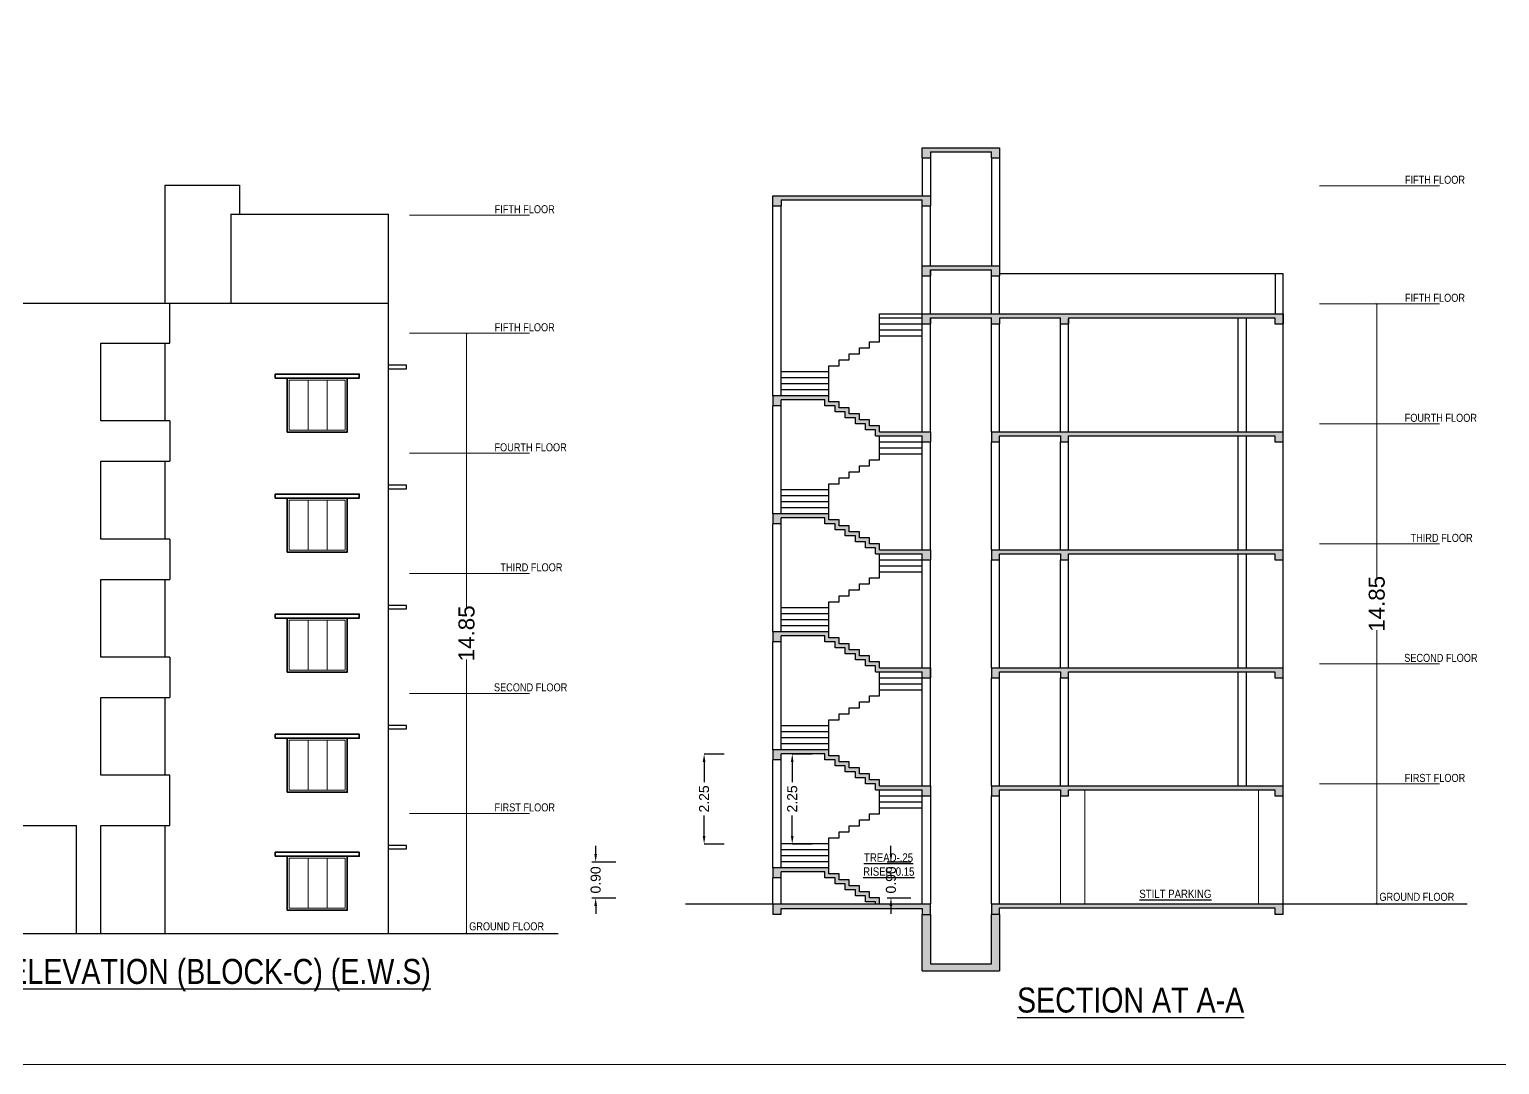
# Model space of a CAD drawing. Header units: metres. Extents: x 0 to 63445, y 32357 to 32804.
# Drawn here: x 63388.28 to 63425.03, y 32713.74 to 32739.61 of the extents above; entities that cross this region are included whole.
import ezdxf

# ---------------------------------------------------------------- set-up
doc = ezdxf.new("R2010")
doc.units = ezdxf.units.M
doc.header["$MEASUREMENT"] = 0
doc.header["$PDMODE"] = 34
doc.header["$PDSIZE"] = -10
doc.linetypes.add('ACAD_ISO03W100', pattern=[30, 12, -18])
doc.layers.get('0').update_dxf_attribs({"lineweight": 25})
doc.layers.add('ar-text', color=33, linetype='Continuous')
for name, color, linetype, lineweight in [('ar-wall', 7, 'Continuous', 35), ('ar-win out', 5, 'Continuous', 9), ('BLK_1_PARAPET_HT', 7, 'Continuous', 0), ('BLK_1_STAIR_HEADROOM', 7, 'Continuous', 0), ('BLK_3_PARAPET_HT', 7, 'Continuous', 0), ('BLK_3_STAIR_HEADROOM', 7, 'Continuous', 0), ('elev', 252, 'Continuous', 20), ('ELEVATION', 142, 'Continuous', 9), ('s-thin', 2, 'Continuous', 13), ('section', 147, 'Continuous', 30), ('wall', 7, 'Continuous', 30)]:
    doc.layers.add(name, color=color, linetype=linetype, lineweight=lineweight)
doc.styles.add('ananya', font='ARIALN.TTF')
doc.styles.add('PreDCRFont', font='arial.ttf', dxfattribs={"height": 0.25})
doc.styles.get("Standard").update_dxf_attribs({"font": 'arial.ttf', "height": 0.4})
doc.styles.add('TNR', font='times.ttf', dxfattribs={"height": 0.5})
doc.dimstyles.new('ARCHANA', dxfattribs={"dimscale": 0, "dimtxt": 0.5, "dimasz": 0.5, "dimexe": 0, "dimexo": 0, "dimgap": 0, "dimtad": 0, "dimzin": 0, "dimdsep": 46, "dimtxsty": 'TNR', "dimblk": 'ARCHTICK', "dimcen": 0.09, "dimclrd": 36, "dimclre": 36, "dimclrt": 7, "dimadec": 0, "dimazin": 0, "dimtfac": 1, "dimtofl": 0, "dimtmove": 0, "dimatfit": 3, "dimldrblk": 'ARCHTICK', "dimfxl": 1, "dimfrac": 2, "dimtolj": 1, "dimtzin": 0, "dimlwd": -1, "dimlwe": -1, "dimarcsym": 0})
doc.dimstyles.new('Copy of Standard2', dxfattribs={"dimtxt": 0.25, "dimasz": 0.2, "dimexe": 0.5, "dimexo": 0.3, "dimgap": 0.09, "dimtad": 0, "dimtoh": 1, "dimzin": 0, "dimdsep": 46, "dimtxsty": 'PreDCRFont', "dimcen": 0.025, "dimdle": 0.1, "dimadec": 0, "dimazin": 0, "dimtfac": 1, "dimtofl": 0, "dimtmove": 2, "dimatfit": 3, "dimfxl": 0.18, "dimtolj": 1, "dimtzin": 0, "dimarcsym": 0})

# ---------------------------------------------------------------- blocks, each defined once
blk = doc.blocks.new('_ArchTick')
at = {"color": 0, "linetype": 'ByBlock', "const_width": 0.15}
blk.add_lwpolyline([(-0.5, -0.5), (0.5, 0.5)], dxfattribs=at)
blk = doc.blocks.new('*D312')
at = {"layer": 'Defpoints', "color": 0, "linetype": 'ACAD_ISO03W100', "ltscale": 0.25, "transparency": 16777216}
for p in [(63299.425, 32606.431), (63298.25, 32591.431), (63298.644, 32591.431)]:
    blk.add_point(p, dxfattribs=at)
at = {"layer": 's-thin', "color": 36, "ltscale": 0.25, "transparency": 16777216}
for p, q in [((63298.644, 32606.431), (63298.644, 32599.589)), ((63298.644, 32591.431), (63298.644, 32598.274))]:
    blk.add_line(p, q, dxfattribs=at)
at = {"layer": 's-thin', "color": 36, "linetype": 'ACAD_ISO03W100', "ltscale": 0.25, "transparency": 16777216, "xscale": 0.05, "yscale": 0.05, "zscale": 0.05}
for p, rotation in [((63298.644, 32606.431), 90), ((63298.644, 32591.431), 270)]:
    blk.add_blockref('_ArchTick', p, dxfattribs=dict(at, rotation=rotation))
at = {"layer": 's-thin', "color": 7, "linetype": 'ACAD_ISO03W100', "ltscale": 0.25, "transparency": 16777216, "insert": (63298.644, 32598.931), "char_height": 0.4, "attachment_point": 5, "rotation": 90}
blk.add_mtext('\\A1;14.85', dxfattribs=at)
blk = doc.blocks.new('*D316')
at = {"layer": 'Defpoints', "color": 0, "linetype": 'ACAD_ISO03W100', "ltscale": 0.25, "transparency": 16777216}
for p in [(63357.478, 32606.431), (63356.304, 32591.431), (63356.697, 32591.431)]:
    blk.add_point(p, dxfattribs=at)
at = {"layer": 's-thin', "color": 36, "ltscale": 0.25, "transparency": 16777216}
for p, q in [((63356.697, 32606.431), (63356.697, 32599.589)), ((63356.697, 32591.431), (63356.697, 32598.274))]:
    blk.add_line(p, q, dxfattribs=at)
at = {"layer": 's-thin', "color": 36, "linetype": 'ACAD_ISO03W100', "ltscale": 0.25, "transparency": 16777216, "xscale": 0.05, "yscale": 0.05, "zscale": 0.05}
for p, rotation in [((63356.697, 32606.431), 90), ((63356.697, 32591.431), 270)]:
    blk.add_blockref('_ArchTick', p, dxfattribs=dict(at, rotation=rotation))
at = {"layer": 's-thin', "color": 7, "linetype": 'ACAD_ISO03W100', "ltscale": 0.25, "transparency": 16777216, "insert": (63356.697, 32598.931), "char_height": 0.4, "attachment_point": 5, "rotation": 90}
blk.add_mtext('\\A1;14.85', dxfattribs=at)
blk = doc.blocks.new('*D371')
at = {"layer": 'BLK_1_STAIR_HEADROOM', "color": 0, "linetype": 'Continuous', "lineweight": -2, "transparency": 16777216}
for p, q in [((63407.347, 32721.503), (63407.847, 32721.503)), ((63407.347, 32721.303), (63407.347, 32720.795)), ((63407.347, 32719.453), (63407.347, 32719.96)), ((63407.347, 32719.253), (63407.847, 32719.253))]:
    blk.add_line(p, q, dxfattribs=at)
at = {"layer": 'BLK_1_STAIR_HEADROOM', "color": 0, "linetype": 'Continuous', "transparency": 16777216}
for points in [[(63407.313, 32721.303), (63407.38, 32721.303), (63407.347, 32721.503)], [(63407.313, 32719.453), (63407.38, 32719.453), (63407.347, 32719.253)]]:
    blk.add_solid(points, dxfattribs=at)
at = {"layer": 'Defpoints', "color": 0, "linetype": 'Continuous', "transparency": 16777216}
for p in [(63407.262, 32721.503), (63407.347, 32721.503), (63407.087, 32719.253)]:
    blk.add_point(p, dxfattribs=at)
at = {"layer": 'BLK_1_STAIR_HEADROOM', "color": 0, "linetype": 'Continuous', "transparency": 16777216, "insert": (63407.347, 32720.378), "char_height": 0.25, "attachment_point": 5, "rotation": 90, "style": 'PreDCRFont'}
blk.add_mtext('\\A1;2.25', dxfattribs=at)
blk = doc.blocks.new('*D372')
at = {"layer": 'BLK_1_PARAPET_HT', "color": 0, "linetype": 'Continuous', "lineweight": -2, "transparency": 16777216}
for p, q in [((63409.815, 32719.003), (63409.815, 32719.203)), ((63409.72, 32718.803), (63410.315, 32718.803)), ((63409.72, 32717.903), (63410.315, 32717.903)), ((63409.815, 32717.703), (63409.815, 32717.503))]:
    blk.add_line(p, q, dxfattribs=at)
at = {"layer": 'BLK_1_PARAPET_HT', "color": 0, "linetype": 'Continuous', "transparency": 16777216}
for points in [[(63409.782, 32719.003), (63409.848, 32719.003), (63409.815, 32718.803)], [(63409.782, 32717.703), (63409.848, 32717.703), (63409.815, 32717.903)]]:
    blk.add_solid(points, dxfattribs=at)
at = {"layer": 'Defpoints', "color": 0, "linetype": 'Continuous', "transparency": 16777216}
for p in [(63409.42, 32718.803), (63409.815, 32718.803), (63409.42, 32717.903)]:
    blk.add_point(p, dxfattribs=at)
at = {"layer": 'BLK_1_PARAPET_HT', "color": 0, "linetype": 'Continuous', "transparency": 16777216, "insert": (63409.815, 32718.353), "char_height": 0.25, "attachment_point": 5, "rotation": 90, "style": 'PreDCRFont'}
blk.add_mtext('\\A1;0.90', dxfattribs=at)
blk = doc.blocks.new('*D373')
at = {"layer": 'BLK_3_STAIR_HEADROOM', "color": 0, "linetype": 'Continuous', "lineweight": -2, "transparency": 16777216}
for p, q in [((63405.144, 32721.503), (63405.644, 32721.503)), ((63405.144, 32721.303), (63405.144, 32720.795)), ((63405.144, 32719.453), (63405.144, 32719.96)), ((63405.144, 32719.253), (63405.644, 32719.253))]:
    blk.add_line(p, q, dxfattribs=at)
at = {"layer": 'BLK_3_STAIR_HEADROOM', "color": 0, "linetype": 'Continuous', "transparency": 16777216}
for points in [[(63405.11, 32721.303), (63405.177, 32721.303), (63405.144, 32721.503)], [(63405.11, 32719.453), (63405.177, 32719.453), (63405.144, 32719.253)]]:
    blk.add_solid(points, dxfattribs=at)
at = {"layer": 'Defpoints', "color": 0, "linetype": 'Continuous', "transparency": 16777216}
for p in [(63405.059, 32721.503), (63405.144, 32721.503), (63404.884, 32719.253)]:
    blk.add_point(p, dxfattribs=at)
at = {"layer": 'BLK_3_STAIR_HEADROOM', "color": 0, "linetype": 'Continuous', "transparency": 16777216, "insert": (63405.144, 32720.378), "char_height": 0.25, "attachment_point": 5, "rotation": 90, "style": 'PreDCRFont'}
blk.add_mtext('\\A1;2.25', dxfattribs=at)
blk = doc.blocks.new('*D374')
at = {"layer": 'BLK_3_PARAPET_HT', "color": 0, "linetype": 'Continuous', "lineweight": -2, "transparency": 16777216}
for p, q in [((63402.433, 32719.003), (63402.433, 32719.203)), ((63402.338, 32718.803), (63402.933, 32718.803)), ((63402.338, 32717.903), (63402.933, 32717.903)), ((63402.433, 32717.703), (63402.433, 32717.503))]:
    blk.add_line(p, q, dxfattribs=at)
at = {"layer": 'BLK_3_PARAPET_HT', "color": 0, "linetype": 'Continuous', "transparency": 16777216}
for points in [[(63402.399, 32719.003), (63402.466, 32719.003), (63402.433, 32718.803)], [(63402.399, 32717.703), (63402.466, 32717.703), (63402.433, 32717.903)]]:
    blk.add_solid(points, dxfattribs=at)
at = {"layer": 'Defpoints', "color": 0, "linetype": 'Continuous', "transparency": 16777216}
for p in [(63402.038, 32718.803), (63402.433, 32718.803), (63402.038, 32717.903)]:
    blk.add_point(p, dxfattribs=at)
at = {"layer": 'BLK_3_PARAPET_HT', "color": 0, "linetype": 'Continuous', "transparency": 16777216, "insert": (63402.433, 32718.353), "char_height": 0.25, "attachment_point": 5, "rotation": 90, "style": 'PreDCRFont'}
blk.add_mtext('\\A1;0.90', dxfattribs=at)
blk = doc.blocks.new('A$C2E7A11C7')
at = {"layer": 'ar-wall', "ltscale": 0.005}
for points in [[(-18.104, -0.65), (-16.004, -0.65), (-16.004, -0.55), (-18.104, -0.55)], [(-17.804, -2), (-16.304, -2), (-16.304, -0.65), (-17.804, -0.65)], [(-9.612, -0.65), (-7.512, -0.65), (-7.512, -0.55), (-9.612, -0.55)], [(-9.312, -2), (-7.812, -2), (-7.812, -0.65), (-9.312, -0.65)], [(-18.104, -3.65), (-16.004, -3.65), (-16.004, -3.55), (-18.104, -3.55)], [(-17.804, -5), (-16.304, -5), (-16.304, -3.65), (-17.804, -3.65)], [(-9.612, -3.65), (-7.512, -3.65), (-7.512, -3.55), (-9.612, -3.55)], [(-9.312, -5), (-7.812, -5), (-7.812, -3.65), (-9.312, -3.65)], [(-18.104, -6.65), (-16.004, -6.65), (-16.004, -6.55), (-18.104, -6.55)], [(-9.612, -6.65), (-7.512, -6.65), (-7.512, -6.55), (-9.612, -6.55)], [(-17.804, -8), (-16.304, -8), (-16.304, -6.65), (-17.804, -6.65)], [(-9.312, -8), (-7.812, -8), (-7.812, -6.65), (-9.312, -6.65)], [(-18.104, -9.65), (-16.004, -9.65), (-16.004, -9.55), (-18.104, -9.55)], [(-9.612, -9.65), (-7.512, -9.65), (-7.512, -9.55), (-9.612, -9.55)], [(-17.804, -11), (-16.304, -11), (-16.304, -9.65), (-17.804, -9.65)], [(-9.312, -11), (-7.812, -11), (-7.812, -9.65), (-9.312, -9.65)], [(-9.612, -12.6), (-7.512, -12.6), (-7.512, -12.5), (-9.612, -12.5)], [(-9.312, -13.95), (-7.812, -13.95), (-7.812, -12.6), (-9.312, -12.6)]]:
    blk.add_lwpolyline(points, close=True, dxfattribs=at)
at = {"layer": 'ar-win out'}
for p, q in [((-16.802, -0.7), (-16.802, -1.95)), ((-8.31, -0.7), (-8.31, -1.95)), ((-16.802, -3.7), (-16.802, -4.95)), ((-8.31, -3.7), (-8.31, -4.95)), ((-16.802, -6.7), (-16.802, -7.95)), ((-8.31, -6.7), (-8.31, -7.95)), ((-16.802, -9.7), (-16.802, -10.95)), ((-8.31, -9.7), (-8.31, -10.95)), ((-8.31, -12.65), (-8.31, -13.9))]:
    blk.add_line(p, q, dxfattribs=at)
for points in [[(-17.754, -1.95), (-16.354, -1.95), (-16.354, -0.7), (-17.754, -0.7)], [(-17.283, -0.7), (-17.754, -0.7), (-17.754, -1.95), (-17.283, -1.95)], [(-17.283, -1.95), (-16.354, -1.95), (-16.354, -0.7), (-17.283, -0.7)], [(-9.262, -1.95), (-7.862, -1.95), (-7.862, -0.7), (-9.262, -0.7)], [(-8.791, -0.7), (-9.262, -0.7), (-9.262, -1.95), (-8.791, -1.95)], [(-8.791, -1.95), (-7.862, -1.95), (-7.862, -0.7), (-8.791, -0.7)], [(-17.754, -4.95), (-16.354, -4.95), (-16.354, -3.7), (-17.754, -3.7)], [(-17.283, -3.7), (-17.754, -3.7), (-17.754, -4.95), (-17.283, -4.95)], [(-17.283, -4.95), (-16.354, -4.95), (-16.354, -3.7), (-17.283, -3.7)], [(-9.262, -4.95), (-7.862, -4.95), (-7.862, -3.7), (-9.262, -3.7)], [(-8.791, -3.7), (-9.262, -3.7), (-9.262, -4.95), (-8.791, -4.95)], [(-8.791, -4.95), (-7.862, -4.95), (-7.862, -3.7), (-8.791, -3.7)], [(-17.754, -7.95), (-16.354, -7.95), (-16.354, -6.7), (-17.754, -6.7)], [(-17.283, -6.7), (-17.754, -6.7), (-17.754, -7.95), (-17.283, -7.95)], [(-17.283, -7.95), (-16.354, -7.95), (-16.354, -6.7), (-17.283, -6.7)], [(-9.262, -7.95), (-7.862, -7.95), (-7.862, -6.7), (-9.262, -6.7)], [(-8.791, -6.7), (-9.262, -6.7), (-9.262, -7.95), (-8.791, -7.95)], [(-8.791, -7.95), (-7.862, -7.95), (-7.862, -6.7), (-8.791, -6.7)], [(-17.754, -10.95), (-16.354, -10.95), (-16.354, -9.7), (-17.754, -9.7)], [(-17.283, -9.7), (-17.754, -9.7), (-17.754, -10.95), (-17.283, -10.95)], [(-17.283, -10.95), (-16.354, -10.95), (-16.354, -9.7), (-17.283, -9.7)], [(-9.262, -10.95), (-7.862, -10.95), (-7.862, -9.7), (-9.262, -9.7)], [(-8.791, -9.7), (-9.262, -9.7), (-9.262, -10.95), (-8.791, -10.95)], [(-8.791, -10.95), (-7.862, -10.95), (-7.862, -9.7), (-8.791, -9.7)], [(-9.262, -13.9), (-7.862, -13.9), (-7.862, -12.65), (-9.262, -12.65)], [(-8.791, -12.65), (-9.262, -12.65), (-9.262, -13.9), (-8.791, -13.9)], [(-8.791, -13.9), (-7.862, -13.9), (-7.862, -12.65), (-8.791, -12.65)]]:
    blk.add_lwpolyline(points, close=True, dxfattribs=at)
at = {"layer": 's-thin', "linetype": 'ACAD_ISO03W100', "ltscale": 0.25}
for p, q in [((-6.258, 3.42), (-2.576, 3.42)), ((-6.258, 0.47), (-2.576, 0.47)), ((-6.258, -2.53), (-2.576, -2.53)), ((-6.258, -5.53), (-2.576, -5.53)), ((-6.258, -8.53), (-2.576, -8.53)), ((-6.258, -11.53), (-2.576, -11.53))]:
    blk.add_line(p, q, dxfattribs=at)
at = {"layer": 'section', "ltscale": 3}
for p, q in [((-19.982, -0.419), (-19.982, -0.33)), ((-19.982, -0.33), (-19.532, -0.33)), ((-6.33, -0.33), (-6.78, -0.33)), ((-6.33, -0.419), (-6.33, -0.33)), ((-19.532, -0.419), (-19.982, -0.419)), ((-6.78, -0.419), (-6.33, -0.419)), ((-19.982, -3.419), (-19.982, -3.33)), ((-19.982, -3.33), (-19.532, -3.33)), ((-19.532, -3.419), (-19.982, -3.419)), ((-6.33, -3.33), (-6.78, -3.33)), ((-6.78, -3.419), (-6.33, -3.419)), ((-6.33, -3.419), (-6.33, -3.33)), ((-19.982, -6.419), (-19.982, -6.33)), ((-19.982, -6.33), (-19.532, -6.33)), ((-19.532, -6.419), (-19.982, -6.419)), ((-6.33, -6.33), (-6.78, -6.33)), ((-6.78, -6.419), (-6.33, -6.419)), ((-6.33, -6.419), (-6.33, -6.33)), ((-19.982, -9.419), (-19.982, -9.33)), ((-19.982, -9.33), (-19.532, -9.33)), ((-19.532, -9.419), (-19.982, -9.419)), ((-6.33, -9.33), (-6.78, -9.33)), ((-6.78, -9.419), (-6.33, -9.419)), ((-6.33, -9.419), (-6.33, -9.33)), ((-19.982, -12.419), (-19.982, -12.33)), ((-19.982, -12.33), (-19.532, -12.33)), ((-19.532, -12.419), (-19.982, -12.419)), ((-6.33, -12.33), (-6.78, -12.33)), ((-6.78, -12.419), (-6.33, -12.419)), ((-6.33, -12.419), (-6.33, -12.33))]:
    blk.add_line(p, q, dxfattribs=at)
at = {"layer": 'wall', "ltscale": 0.5}
for p, q in [((-12.364, 1.22), (-12.364, 4.17)), ((-12.364, 4.17), (-10.504, 4.17)), ((-10.504, 4.17), (-10.504, 3.443)), ((-10.718, 3.443), (-6.78, 3.443)), ((-10.718, 3.443), (-10.718, 1.22)), ((-6.78, -14.53), (-6.78, 3.443)), ((-19.532, 1.22), (-6.78, 1.22)), ((-19.532, -14.53), (-19.532, 1.22)), ((-12.242, 0.22), (-12.242, 1.22)), ((-13.969, 0.22), (-12.242, 0.22)), ((-13.969, -1.722), (-13.969, 0.22)), ((-12.364, -1.722), (-12.364, 0.22)), ((-12.242, -1.722), (-13.969, -1.722)), ((-12.242, -1.722), (-12.242, -2.73)), ((-13.969, -2.73), (-12.242, -2.73)), ((-13.969, -4.672), (-13.969, -2.73)), ((-12.364, -4.672), (-12.364, -2.73)), ((-12.242, -4.672), (-13.969, -4.672)), ((-12.242, -4.672), (-12.242, -5.68)), ((-13.969, -5.68), (-12.242, -5.68)), ((-13.969, -7.622), (-13.969, -5.68)), ((-12.364, -7.622), (-12.364, -5.68)), ((-12.242, -7.622), (-13.969, -7.622)), ((-12.242, -7.622), (-12.242, -8.63)), ((-13.969, -8.63), (-12.242, -8.63)), ((-13.969, -10.572), (-13.969, -8.63)), ((-12.364, -10.572), (-12.364, -8.63)), ((-12.242, -10.572), (-13.969, -10.572)), ((-12.242, -11.83), (-12.242, -10.572)), ((-18.922, -11.83), (-14.578, -11.83)), ((-18.922, -14.53), (-18.922, -11.83)), ((-14.578, -14.53), (-14.578, -11.83)), ((-13.969, -11.83), (-12.242, -11.83)), ((-13.969, -14.53), (-13.969, -11.83)), ((-12.364, -14.53), (-12.364, -11.83)), ((-20.762, -14.53), (-2.534, -14.53))]:
    blk.add_line(p, q, dxfattribs=at)
at = {"layer": 'ar-text', "ltscale": 0.005, "attachment_point": 1, "style": 'ananya'}
for s, width, insert, char_height in [('\\pi0.08115;FIFTH FLOOR ', 1.64197, (-4.206, 3.67), 0.2), ('\\pi0.08115;FIFTH FLOOR ', 1.64197, (-4.206, 0.72), 0.2), ('\\pi0.07536;FOURTH FLOOR ', 1.93571, (-4.206, -2.28), 0.2), ('\\pi0.22258;THIRD FLOOR ', 1.98909, (-4.206, -5.28), 0.2), ('\\pi0.49962;SECOND FLOOR ', 2.81875, (-4.642, -8.28), 0.2), ('\\pi0.07473;FIRST FLOOR ', 1.64197, (-4.206, -11.28), 0.2), ('\\pi3.10887;{\\LFRONT ELEVATION (BLOCK-C) (E.W.S)}', 19.33876, (-22.052, -15.168), 0.624)]:
    blk.add_mtext_dynamic_manual_height_columns(s, width=width, gutter_width=2.5, heights=[0], dxfattribs=dict(at, insert=insert, char_height=char_height))
at = {"layer": 'ar-text', "ltscale": 0.005, "insert": (-4.851, -14.252), "char_height": 0.2, "width": 2.13557, "attachment_point": 1, "style": 'ananya'}
blk.add_mtext('\\pi0.08926;GROUND FLOOR ', dxfattribs=at)
at = {"layer": 's-thin', "linetype": 'ACAD_ISO03W100', "ltscale": 0.25}
dim = blk.add_linear_dim(base=(-4.827, -14.53), p1=(-4.046, 0.47), p2=(-5.22, -14.53), angle=90, text='14.85', dimstyle='ARCHANA', override={"dimscale": 1, "dimtxt": 0.278, "dimasz": 0.05, "dimdec": 2, "dimlunit": 2, "dimtxsty": 'Standard', "dimtdec": 2, "dimfxl": 0, "dimfxlon": 1, "dimarcsym": 1}, dxfattribs=at)
dim.commit()
dim.dimension.update_dxf_attribs({"geometry": '*D312', "text_midpoint": (-4.827, -7.03), "insert": (-63303.471, -32605.961)})
blk = doc.blocks.new('A$C0AE4159B')
at = {"layer": 'elev', "ltscale": 0.5}
h = blk.add_hatch(color=256, dxfattribs=at)
h.dxf.hatch_style = 1
h.paths.add_polyline_path([(-31.221, -6.193), (-31.424, -6.193), (-31.424, -7.429), (-32.948, -7.429), (-32.948, -6.193), (-33.152, -6.193), (-33.152, -7.601), (-31.221, -7.601)])
h.paths.add_polyline_path([(-31.221, -3.079), (-29.697, -3.079), (-29.697, -3.229), (-29.494, -3.229), (-29.494, -3.079), (-24.337, -3.079), (-24.337, -3.229), (-24.134, -3.229), (-24.134, -3.079), (-24.134, -2.979), (-31.424, -2.979), (-31.424, -3.229), (-31.221, -3.229)])
h.paths.add_polyline_path([(-32.948, -2.979), (-34.218, -2.979), (-34.218, -2.829), (-34.472, -2.829), (-34.472, -2.679), (-34.726, -2.679), (-34.726, -2.529), (-34.98, -2.529), (-34.98, -2.379), (-35.234, -2.379), (-35.234, -2.229), (-35.488, -2.229), (-35.488, -2.079), (-36.885, -2.079), (-36.885, -2.329), (-36.682, -2.329), (-36.682, -2.179), (-35.588, -2.179), (-35.588, -2.329), (-35.488, -2.329), (-35.334, -2.329), (-35.334, -2.479), (-35.08, -2.479), (-35.08, -2.629), (-34.826, -2.629), (-34.826, -2.779), (-34.572, -2.779), (-34.572, -2.929), (-34.318, -2.929), (-34.318, -3.079), (-33.152, -3.079), (-33.152, -3.229), (-32.948, -3.229)])
h.paths.add_polyline_path([(-36.682, -5.129), (-35.588, -5.129), (-35.588, -5.279), (-35.488, -5.279), (-35.334, -5.279), (-35.334, -5.429), (-35.08, -5.429), (-35.08, -5.579), (-34.826, -5.579), (-34.826, -5.729), (-34.572, -5.729), (-34.572, -5.879), (-34.318, -5.879), (-34.318, -5.929), (-34.218, -5.929), (-34.218, -5.779), (-34.472, -5.779), (-34.472, -5.629), (-34.726, -5.629), (-34.726, -5.479), (-34.98, -5.479), (-34.98, -5.329), (-35.234, -5.329), (-35.234, -5.179), (-35.488, -5.179), (-35.488, -5.029), (-36.885, -5.029), (-36.885, -5.279), (-36.682, -5.279)])
h.paths.add_polyline_path([(-36.682, 0.771), (-35.588, 0.771), (-35.588, 0.621), (-35.488, 0.621), (-35.334, 0.621), (-35.334, 0.471), (-35.08, 0.471), (-35.08, 0.321), (-34.826, 0.321), (-34.826, 0.171), (-34.572, 0.171), (-34.572, 0.021), (-34.318, 0.021), (-34.318, -0.129), (-33.152, -0.129), (-33.152, -0.279), (-32.948, -0.279), (-32.948, -0.029), (-34.218, -0.029), (-34.218, 0.121), (-34.472, 0.121), (-34.472, 0.271), (-34.726, 0.271), (-34.726, 0.421), (-34.98, 0.421), (-34.98, 0.571), (-35.234, 0.571), (-35.234, 0.721), (-35.488, 0.721), (-35.488, 0.871), (-36.885, 0.871), (-36.885, 0.621), (-36.682, 0.621)])
h.paths.add_polyline_path([(-29.494, -0.129), (-24.337, -0.129), (-24.337, -0.279), (-24.134, -0.279), (-24.134, -0.129), (-24.134, -0.029), (-31.424, -0.029), (-31.424, -0.279), (-31.221, -0.279), (-31.221, -0.129), (-29.697, -0.129), (-29.697, -0.279), (-29.494, -0.279)])
h.paths.add_polyline_path([(-24.134, 2.921), (-31.424, 2.921), (-31.424, 2.671), (-31.221, 2.671), (-31.221, 2.821), (-29.697, 2.821), (-29.697, 2.671), (-29.494, 2.671), (-29.494, 2.821), (-24.337, 2.821), (-24.337, 2.671), (-24.134, 2.671), (-24.134, 2.821)])
h.paths.add_polyline_path([(-29.494, 5.771), (-24.337, 5.771), (-24.337, 5.621), (-24.134, 5.621), (-24.134, 5.771), (-24.134, 5.871), (-31.424, 5.871), (-31.424, 5.621), (-31.221, 5.621), (-31.221, 5.771), (-29.697, 5.771), (-29.697, 5.621), (-29.494, 5.621)])
h.paths.add_polyline_path([(-32.948, 2.921), (-34.218, 2.921), (-34.218, 3.071), (-34.472, 3.071), (-34.472, 3.221), (-34.726, 3.221), (-34.726, 3.371), (-34.98, 3.371), (-34.98, 3.521), (-35.234, 3.521), (-35.234, 3.671), (-35.488, 3.671), (-35.488, 3.821), (-36.885, 3.821), (-36.885, 3.571), (-36.682, 3.571), (-36.682, 3.721), (-35.588, 3.721), (-35.588, 3.571), (-35.488, 3.571), (-35.334, 3.571), (-35.334, 3.421), (-35.08, 3.421), (-35.08, 3.271), (-34.826, 3.271), (-34.826, 3.121), (-34.572, 3.121), (-34.572, 2.971), (-34.318, 2.971), (-34.318, 2.821), (-33.152, 2.821), (-33.152, 2.671), (-32.948, 2.671)])
h.paths.add_polyline_path([(-32.948, 5.871), (-34.218, 5.871), (-34.218, 6.021), (-34.472, 6.021), (-34.472, 6.171), (-34.726, 6.171), (-34.726, 6.321), (-34.98, 6.321), (-34.98, 6.471), (-35.234, 6.471), (-35.234, 6.621), (-35.488, 6.621), (-35.488, 6.771), (-36.885, 6.771), (-36.885, 6.521), (-36.682, 6.521), (-36.682, 6.671), (-35.588, 6.671), (-35.588, 6.521), (-35.488, 6.521), (-35.334, 6.521), (-35.334, 6.371), (-35.08, 6.371), (-35.08, 6.221), (-34.826, 6.221), (-34.826, 6.071), (-34.572, 6.071), (-34.572, 5.921), (-34.318, 5.921), (-34.318, 5.771), (-33.152, 5.771), (-33.152, 5.621), (-32.948, 5.621)])
h.paths.add_polyline_path([(-32.948, 9.921), (-31.424, 9.921), (-31.424, 9.771), (-31.221, 9.771), (-31.221, 10.021), (-33.152, 10.021), (-33.152, 9.771), (-32.948, 9.771)])
h.paths.add_polyline_path([(-32.948, 8.721), (-31.424, 8.721), (-31.424, 8.571), (-31.221, 8.571), (-31.221, 8.721), (-29.697, 8.721), (-29.697, 8.571), (-29.494, 8.571), (-29.494, 8.721), (-24.337, 8.721), (-24.337, 8.571), (-24.134, 8.571), (-24.134, 8.821), (-33.152, 8.821), (-33.152, 8.571), (-32.948, 8.571)])
h.paths.add_polyline_path([(-32.948, 11.773), (-36.885, 11.773), (-36.885, 11.523), (-36.682, 11.523), (-36.682, 11.673), (-33.152, 11.673), (-33.152, 11.523), (-32.948, 11.523)])
h.paths.add_polyline_path([(-31.221, 12.973), (-33.152, 12.973), (-33.152, 12.723), (-32.948, 12.723), (-32.948, 12.873), (-31.424, 12.873), (-31.424, 12.723), (-31.221, 12.723)])
h.paths.add_polyline_path([(-32.948, -5.929), (-36.885, -5.929), (-36.885, -6.193), (-36.682, -6.193), (-36.682, -6.043), (-33.152, -6.043), (-33.152, -6.193), (-32.948, -6.193)])
h.paths.add_polyline_path([(-24.134, -5.929), (-31.424, -5.929), (-31.424, -6.193), (-31.221, -6.193), (-31.221, -6.029), (-24.337, -6.029), (-24.337, -6.193), (-24.134, -6.193)])
for p, q in [((-29.697, -5.929), (-29.697, -3.229)), ((-29.087, -3.079), (-29.087, -5.929)), ((-24.744, -5.929), (-24.744, -3.079))]:
    blk.add_line(p, q, dxfattribs=at)
at = {"layer": 's-thin', "linetype": 'ACAD_ISO03W100', "ltscale": 0.25}
for p, q in [((-23.221, 12.021), (-19.539, 12.021)), ((-23.221, 9.071), (-19.539, 9.071)), ((-23.221, 6.071), (-19.539, 6.071)), ((-23.221, 3.071), (-19.539, 3.071)), ((-23.221, 0.071), (-19.539, 0.071)), ((-23.221, -2.929), (-19.539, -2.929))]:
    blk.add_line(p, q, dxfattribs=at)
at = {"layer": 'wall', "ltscale": 0.5}
for p, q in [((-33.152, 12.973), (-31.221, 12.973)), ((-33.152, 12.723), (-33.152, 12.973)), ((-32.948, 12.873), (-31.424, 12.873)), ((-32.948, 12.873), (-32.948, 12.723)), ((-31.424, 12.723), (-31.424, 12.873)), ((-31.221, 12.973), (-31.221, 12.723)), ((-33.152, 12.723), (-32.948, 12.723)), ((-33.152, 12.723), (-33.152, 11.773)), ((-32.948, 12.723), (-32.948, 11.773)), ((-31.424, 12.723), (-31.221, 12.723)), ((-31.424, 12.723), (-31.424, 10.021)), ((-31.221, 12.723), (-31.221, 10.021)), ((-36.885, 11.773), (-32.948, 11.773)), ((-36.885, 11.523), (-36.885, 11.773)), ((-32.948, 11.773), (-32.948, 11.523)), ((-36.885, 6.771), (-36.885, 11.523)), ((-36.885, 11.523), (-36.682, 11.523)), ((-36.682, 11.673), (-33.152, 11.673)), ((-36.682, 11.673), (-36.682, 11.523)), ((-36.682, 6.771), (-36.682, 11.523)), ((-33.152, 11.523), (-33.152, 11.673)), ((-33.152, 11.523), (-32.948, 11.523)), ((-33.152, 10.021), (-33.152, 11.523)), ((-32.948, 10.021), (-32.948, 11.523)), ((-33.152, 10.021), (-31.221, 10.021)), ((-33.152, 9.771), (-33.152, 10.021)), ((-31.221, 10.021), (-31.221, 9.771)), ((-33.152, 5.871), (-33.152, 9.771)), ((-33.152, 9.771), (-32.948, 9.771)), ((-32.948, 8.821), (-32.948, 9.921)), ((-32.948, 9.921), (-31.424, 9.921)), ((-32.948, 9.921), (-32.948, 9.771)), ((-31.424, 8.821), (-31.424, 9.921)), ((-31.424, 9.771), (-31.221, 9.771)), ((-24.334, 9.821), (-31.221, 9.821)), ((-31.221, 8.821), (-31.221, 9.771)), ((-24.134, 9.821), (-24.334, 9.821)), ((-24.334, 9.821), (-24.334, 8.821)), ((-24.134, 8.821), (-24.134, 9.821)), ((-34.218, 8.821), (-24.134, 8.821)), ((-34.218, 8.721), (-34.218, 8.821)), ((-24.134, -5.929), (-24.134, 8.821)), ((-24.134, 8.821), (-24.134, 8.571)), ((-34.218, 8.721), (-33.152, 8.721)), ((-34.218, 8.721), (-33.152, 8.721)), ((-34.218, 8.721), (-33.152, 8.721)), ((-34.218, 8.271), (-34.218, 8.721)), ((-34.218, 8.571), (-33.152, 8.571)), ((-34.218, 8.571), (-33.152, 8.571)), ((-33.152, 8.571), (-33.152, 8.721)), ((-33.152, 5.871), (-33.152, 8.571)), ((-33.152, 5.871), (-33.152, 8.571)), ((-33.152, 5.871), (-33.152, 8.571)), ((-33.152, 8.571), (-32.948, 8.571)), ((-32.948, 5.871), (-32.948, 8.721)), ((-32.948, 8.721), (-31.424, 8.721)), ((-32.948, 8.721), (-32.948, 8.571)), ((-32.948, 5.871), (-32.948, 8.571)), ((-31.424, 5.871), (-31.424, 8.721)), ((-31.424, 8.571), (-31.221, 8.571)), ((-31.221, 8.721), (-31.221, 8.571)), ((-31.221, 8.721), (-29.697, 8.721)), ((-31.221, 5.871), (-31.221, 8.571)), ((-29.697, 5.871), (-29.697, 8.721)), ((-29.697, 8.571), (-29.494, 8.571)), ((-29.494, 8.721), (-24.337, 8.721)), ((-29.494, 8.721), (-29.494, 8.571)), ((-29.494, 5.871), (-29.494, 8.696)), ((-25.252, 5.871), (-25.252, 8.721)), ((-25.049, 5.871), (-25.049, 8.721)), ((-24.337, 8.721), (-24.337, 8.571)), ((-24.337, 8.571), (-24.134, 8.571)), ((-34.472, 7.971), (-34.472, 8.121)), ((-34.472, 8.121), (-34.218, 8.121)), ((-34.218, 8.421), (-33.152, 8.421)), ((-34.218, 8.121), (-34.218, 8.271)), ((-34.218, 8.271), (-33.152, 8.271)), ((-34.98, 7.671), (-34.98, 7.821)), ((-34.98, 7.821), (-34.726, 7.821)), ((-34.726, 7.821), (-34.726, 7.971)), ((-34.726, 7.971), (-34.472, 7.971)), ((-35.488, 7.371), (-36.682, 7.371)), ((-35.488, 7.371), (-35.488, 7.521)), ((-35.488, 7.521), (-35.234, 7.521)), ((-35.488, 6.771), (-35.488, 7.371)), ((-35.234, 7.521), (-35.234, 7.671)), ((-35.234, 7.671), (-34.98, 7.671)), ((-35.488, 7.221), (-36.682, 7.221)), ((-35.488, 7.071), (-36.682, 7.071)), ((-35.488, 6.771), (-36.885, 6.771)), ((-36.885, 6.771), (-36.885, 6.521)), ((-35.488, 6.921), (-36.682, 6.921)), ((-36.682, 3.821), (-36.682, 6.671)), ((-35.588, 6.671), (-36.682, 6.671)), ((-36.682, 6.521), (-36.682, 6.671)), ((-35.588, 6.521), (-35.588, 6.671)), ((-35.488, 6.621), (-35.488, 6.771)), ((-35.234, 6.621), (-35.488, 6.621)), ((-35.234, 6.471), (-35.234, 6.621)), ((-36.885, 3.821), (-36.885, 6.521)), ((-36.885, 5.871), (-36.885, 6.521)), ((-36.682, 6.521), (-36.885, 6.521)), ((-36.682, 5.871), (-36.682, 6.521)), ((-35.334, 6.521), (-35.588, 6.521)), ((-35.488, 6.521), (-35.588, 6.521)), ((-35.334, 6.371), (-35.334, 6.521)), ((-35.08, 6.371), (-35.334, 6.371)), ((-34.98, 6.471), (-35.234, 6.471)), ((-35.08, 6.221), (-35.08, 6.371)), ((-34.98, 6.321), (-34.98, 6.471)), ((-34.726, 6.321), (-34.98, 6.321)), ((-34.726, 6.171), (-34.726, 6.321)), ((-34.826, 6.221), (-35.08, 6.221)), ((-34.826, 6.071), (-34.826, 6.221)), ((-34.572, 6.071), (-34.826, 6.071)), ((-34.472, 6.171), (-34.726, 6.171)), ((-34.572, 5.921), (-34.572, 6.071)), ((-34.318, 5.921), (-34.572, 5.921)), ((-34.472, 6.021), (-34.472, 6.171)), ((-34.218, 6.021), (-34.472, 6.021)), ((-34.318, 5.771), (-34.318, 5.921)), ((-34.218, 5.871), (-34.218, 6.021)), ((-34.318, 5.771), (-33.152, 5.771)), ((-34.218, 5.871), (-32.948, 5.871)), ((-34.218, 5.871), (-32.948, 5.871)), ((-34.218, 5.871), (-32.948, 5.871)), ((-34.218, 5.871), (-32.948, 5.871)), ((-34.218, 5.771), (-33.152, 5.771)), ((-34.218, 5.771), (-33.152, 5.771)), ((-34.218, 5.321), (-34.218, 5.771)), ((-34.218, 5.771), (-33.152, 5.771)), ((-34.218, 5.771), (-33.152, 5.771)), ((-34.218, 5.771), (-33.152, 5.771)), ((-34.218, 5.771), (-33.152, 5.771)), ((-34.218, 5.771), (-33.152, 5.771)), ((-34.218, 5.621), (-33.152, 5.621)), ((-34.218, 5.621), (-33.152, 5.621)), ((-33.152, 5.621), (-33.152, 5.771)), ((-33.152, 5.621), (-33.152, 5.771)), ((-33.152, 5.621), (-33.152, 5.771)), ((-33.152, 5.621), (-33.152, 5.771)), ((-33.152, 2.921), (-33.152, 5.621)), ((-33.152, 2.921), (-33.152, 5.621)), ((-33.152, 2.921), (-33.152, 5.621)), ((-33.152, 5.621), (-32.948, 5.621)), ((-33.152, 5.621), (-32.948, 5.621)), ((-33.152, 5.621), (-32.948, 5.621)), ((-33.152, 5.621), (-32.948, 5.621)), ((-32.948, 5.871), (-32.948, 5.621)), ((-32.948, 5.871), (-32.948, 5.621)), ((-32.948, 5.871), (-32.948, 5.621)), ((-32.948, 5.871), (-32.948, 5.621)), ((-32.948, 2.921), (-32.948, 5.621)), ((-31.424, 5.871), (-24.134, 5.871)), ((-31.424, 5.871), (-31.424, 5.621)), ((-31.424, 2.921), (-31.424, 5.621)), ((-31.424, 5.621), (-31.221, 5.621)), ((-31.221, 5.771), (-29.697, 5.771)), ((-31.221, 5.621), (-31.221, 5.771)), ((-31.221, 2.921), (-31.221, 5.621)), ((-29.697, 5.771), (-29.697, 5.621)), ((-29.697, 2.921), (-29.697, 5.621)), ((-29.697, 5.621), (-29.494, 5.621)), ((-29.494, 5.771), (-24.337, 5.771)), ((-29.494, 5.621), (-29.494, 5.771)), ((-29.494, 2.921), (-29.494, 5.621)), ((-25.252, 2.921), (-25.252, 5.771)), ((-25.049, 2.921), (-25.049, 5.771)), ((-24.337, 5.771), (-24.337, 5.621)), ((-24.337, 5.621), (-24.134, 5.621)), ((-24.134, 5.621), (-24.134, 5.771)), ((-34.472, 5.021), (-34.472, 5.171)), ((-34.472, 5.171), (-34.218, 5.171)), ((-34.218, 5.471), (-33.152, 5.471)), ((-34.218, 5.171), (-34.218, 5.321)), ((-34.218, 5.321), (-33.152, 5.321)), ((-34.98, 4.721), (-34.98, 4.871)), ((-34.98, 4.871), (-34.726, 4.871)), ((-34.726, 4.871), (-34.726, 5.021)), ((-34.726, 5.021), (-34.472, 5.021)), ((-35.488, 4.421), (-36.682, 4.421)), ((-35.488, 4.421), (-35.488, 4.571)), ((-35.488, 4.571), (-35.234, 4.571)), ((-35.488, 3.821), (-35.488, 4.421)), ((-35.234, 4.571), (-35.234, 4.721)), ((-35.234, 4.721), (-34.98, 4.721)), ((-35.488, 4.271), (-36.682, 4.271)), ((-35.488, 4.121), (-36.682, 4.121)), ((-35.488, 3.821), (-36.885, 3.821)), ((-36.885, 3.821), (-36.885, 3.571)), ((-35.488, 3.971), (-36.682, 3.971)), ((-36.682, 0.871), (-36.682, 3.721)), ((-35.588, 3.721), (-36.682, 3.721)), ((-36.682, 3.571), (-36.682, 3.721)), ((-35.588, 3.571), (-35.588, 3.721)), ((-35.488, 3.671), (-35.488, 3.821)), ((-36.885, 0.871), (-36.885, 3.571)), ((-36.885, 2.921), (-36.885, 3.571)), ((-36.682, 3.571), (-36.885, 3.571)), ((-36.682, 2.921), (-36.682, 3.571)), ((-35.334, 3.571), (-35.588, 3.571)), ((-35.488, 3.571), (-35.588, 3.571)), ((-35.234, 3.671), (-35.488, 3.671)), ((-35.334, 3.421), (-35.334, 3.571)), ((-35.08, 3.421), (-35.334, 3.421)), ((-35.234, 3.521), (-35.234, 3.671)), ((-34.98, 3.521), (-35.234, 3.521)), ((-35.08, 3.271), (-35.08, 3.421)), ((-34.98, 3.371), (-34.98, 3.521)), ((-34.726, 3.371), (-34.98, 3.371)), ((-34.726, 3.221), (-34.726, 3.371)), ((-34.826, 3.271), (-35.08, 3.271)), ((-34.826, 3.121), (-34.826, 3.271)), ((-34.572, 3.121), (-34.826, 3.121)), ((-34.472, 3.221), (-34.726, 3.221)), ((-34.572, 2.971), (-34.572, 3.121)), ((-34.318, 2.971), (-34.572, 2.971)), ((-34.472, 3.071), (-34.472, 3.221)), ((-34.218, 3.071), (-34.472, 3.071)), ((-34.318, 2.821), (-34.318, 2.971)), ((-34.218, 2.921), (-34.218, 3.071)), ((-34.318, 2.821), (-33.152, 2.821)), ((-34.218, 2.921), (-32.948, 2.921)), ((-34.218, 2.921), (-32.948, 2.921)), ((-34.218, 2.921), (-32.948, 2.921)), ((-34.218, 2.821), (-33.152, 2.821)), ((-34.218, 2.821), (-33.152, 2.821)), ((-34.218, 2.371), (-34.218, 2.821)), ((-34.218, 2.821), (-33.152, 2.821)), ((-34.218, 2.821), (-33.152, 2.821)), ((-34.218, 2.821), (-33.152, 2.821)), ((-34.218, 2.671), (-33.152, 2.671)), ((-34.218, 2.671), (-33.152, 2.671)), ((-33.152, 2.671), (-33.152, 2.821)), ((-33.152, 2.671), (-33.152, 2.821)), ((-33.152, 2.671), (-33.152, 2.821)), ((-33.152, -0.029), (-33.152, 2.671)), ((-33.152, -0.029), (-33.152, 2.671)), ((-33.152, 2.671), (-32.948, 2.671)), ((-33.152, 2.671), (-32.948, 2.671)), ((-33.152, 2.671), (-32.948, 2.671)), ((-32.948, 2.921), (-32.948, 2.671)), ((-32.948, 2.921), (-32.948, 2.671)), ((-32.948, 2.921), (-32.948, 2.671)), ((-32.948, -2.979), (-32.948, 2.671)), ((-31.424, 2.921), (-24.134, 2.921)), ((-31.424, 2.921), (-31.424, 2.671)), ((-31.424, -0.029), (-31.424, 2.671)), ((-31.424, 2.671), (-31.221, 2.671)), ((-31.221, 2.821), (-29.697, 2.821)), ((-31.221, 2.671), (-31.221, 2.821)), ((-31.221, -0.029), (-31.221, 2.671)), ((-29.697, 2.821), (-29.697, 2.671)), ((-29.697, -0.029), (-29.697, 2.671)), ((-29.697, 2.671), (-29.494, 2.671)), ((-29.494, 2.821), (-24.337, 2.821)), ((-29.494, 2.671), (-29.494, 2.821)), ((-29.494, -0.029), (-29.494, 2.671)), ((-25.252, -0.029), (-25.252, 2.821)), ((-25.049, -0.029), (-25.049, 2.821)), ((-24.337, 2.821), (-24.337, 2.671)), ((-24.337, 2.671), (-24.134, 2.671)), ((-24.134, 2.671), (-24.134, 2.821)), ((-34.472, 2.071), (-34.472, 2.221)), ((-34.472, 2.221), (-34.218, 2.221)), ((-34.218, 2.521), (-33.152, 2.521)), ((-34.218, 2.221), (-34.218, 2.371)), ((-34.218, 2.371), (-33.152, 2.371)), ((-34.98, 1.771), (-34.98, 1.921)), ((-34.98, 1.921), (-34.726, 1.921)), ((-34.726, 1.921), (-34.726, 2.071)), ((-34.726, 2.071), (-34.472, 2.071)), ((-35.488, 1.471), (-36.682, 1.471)), ((-35.488, 1.471), (-35.488, 1.621)), ((-35.488, 1.621), (-35.234, 1.621)), ((-35.488, 0.871), (-35.488, 1.471)), ((-35.234, 1.621), (-35.234, 1.771)), ((-35.234, 1.771), (-34.98, 1.771)), ((-35.488, 1.321), (-36.682, 1.321)), ((-35.488, 1.171), (-36.682, 1.171)), ((-35.488, 0.871), (-36.885, 0.871)), ((-36.885, 0.871), (-36.885, 0.621)), ((-35.488, 1.021), (-36.682, 1.021)), ((-35.588, 0.771), (-36.682, 0.771)), ((-36.682, 0.621), (-36.682, 0.771)), ((-35.588, 0.621), (-35.588, 0.771)), ((-35.488, 0.721), (-35.488, 0.871)), ((-36.885, -2.079), (-36.885, 0.621)), ((-36.885, -0.029), (-36.885, 0.621)), ((-36.682, 0.621), (-36.885, 0.621)), ((-36.682, -2.079), (-36.682, 0.621)), ((-36.682, -0.029), (-36.682, 0.621)), ((-35.334, 0.621), (-35.588, 0.621)), ((-35.488, 0.621), (-35.588, 0.621)), ((-35.234, 0.721), (-35.488, 0.721)), ((-35.334, 0.471), (-35.334, 0.621)), ((-35.08, 0.471), (-35.334, 0.471)), ((-35.234, 0.571), (-35.234, 0.721)), ((-34.98, 0.571), (-35.234, 0.571)), ((-35.08, 0.321), (-35.08, 0.471)), ((-34.98, 0.421), (-34.98, 0.571)), ((-34.726, 0.421), (-34.98, 0.421)), ((-34.726, 0.271), (-34.726, 0.421)), ((-34.826, 0.321), (-35.08, 0.321)), ((-34.826, 0.171), (-34.826, 0.321)), ((-34.572, 0.171), (-34.826, 0.171)), ((-34.472, 0.271), (-34.726, 0.271)), ((-34.572, 0.021), (-34.572, 0.171)), ((-34.318, 0.021), (-34.572, 0.021)), ((-34.472, 0.121), (-34.472, 0.271)), ((-34.218, 0.121), (-34.472, 0.121)), ((-34.318, -0.129), (-34.318, 0.021)), ((-34.218, -0.029), (-34.218, 0.121)), ((-34.318, -0.129), (-33.152, -0.129)), ((-34.218, -0.029), (-32.948, -0.029)), ((-34.218, -0.029), (-32.948, -0.029)), ((-34.218, -0.129), (-33.152, -0.129)), ((-34.218, -0.129), (-33.152, -0.129)), ((-34.218, -0.579), (-34.218, -0.129)), ((-34.218, -0.129), (-33.152, -0.129)), ((-34.218, -0.279), (-33.152, -0.279)), ((-34.218, -0.279), (-33.152, -0.279)), ((-33.152, -0.279), (-33.152, -0.129)), ((-33.152, -0.279), (-33.152, -0.129)), ((-33.152, -2.979), (-33.152, -0.279)), ((-33.152, -0.279), (-32.948, -0.279)), ((-33.152, -0.279), (-32.948, -0.279)), ((-32.948, -0.029), (-32.948, -0.279)), ((-32.948, -0.029), (-32.948, -0.279)), ((-31.424, -0.029), (-24.134, -0.029)), ((-31.424, -0.029), (-31.424, -0.279)), ((-31.424, -2.979), (-31.424, -0.279)), ((-31.424, -0.279), (-31.221, -0.279)), ((-31.221, -0.129), (-29.697, -0.129)), ((-31.221, -0.279), (-31.221, -0.129)), ((-31.221, -2.979), (-31.221, -0.279)), ((-29.697, -0.129), (-29.697, -0.279)), ((-29.697, -2.979), (-29.697, -0.279)), ((-29.697, -0.279), (-29.494, -0.279)), ((-29.494, -0.129), (-24.337, -0.129)), ((-29.494, -0.279), (-29.494, -0.129)), ((-29.494, -2.979), (-29.494, -0.279)), ((-25.252, -2.979), (-25.252, -0.129)), ((-25.049, -2.979), (-25.049, -0.129)), ((-24.337, -0.129), (-24.337, -0.279)), ((-24.337, -0.279), (-24.134, -0.279)), ((-24.134, -0.279), (-24.134, -0.129)), ((-34.472, -0.879), (-34.472, -0.729)), ((-34.472, -0.729), (-34.218, -0.729)), ((-34.218, -0.429), (-33.152, -0.429)), ((-34.218, -0.729), (-34.218, -0.579)), ((-34.218, -0.579), (-33.152, -0.579)), ((-34.98, -1.179), (-34.98, -1.029)), ((-34.98, -1.029), (-34.726, -1.029)), ((-34.726, -1.029), (-34.726, -0.879)), ((-34.726, -0.879), (-34.472, -0.879)), ((-35.488, -1.479), (-35.488, -1.329)), ((-35.488, -1.329), (-35.234, -1.329)), ((-35.234, -1.329), (-35.234, -1.179)), ((-35.234, -1.179), (-34.98, -1.179)), ((-35.488, -1.479), (-36.682, -1.479)), ((-35.488, -1.629), (-36.682, -1.629)), ((-35.488, -1.779), (-36.682, -1.779)), ((-35.488, -2.079), (-35.488, -1.479)), ((-35.488, -2.079), (-36.885, -2.079)), ((-36.885, -2.079), (-36.885, -2.329)), ((-35.488, -1.929), (-36.682, -1.929)), ((-35.588, -2.179), (-36.682, -2.179)), ((-36.682, -2.329), (-36.682, -2.179)), ((-35.588, -2.329), (-35.588, -2.179)), ((-35.488, -2.229), (-35.488, -2.079)), ((-36.885, -5.029), (-36.885, -2.329)), ((-36.885, -2.979), (-36.885, -2.329)), ((-36.682, -2.329), (-36.885, -2.329)), ((-36.682, -5.029), (-36.682, -2.329)), ((-36.682, -2.979), (-36.682, -2.329)), ((-35.334, -2.329), (-35.588, -2.329)), ((-35.488, -2.329), (-35.588, -2.329)), ((-35.234, -2.229), (-35.488, -2.229)), ((-35.334, -2.479), (-35.334, -2.329)), ((-35.08, -2.479), (-35.334, -2.479)), ((-35.234, -2.379), (-35.234, -2.229)), ((-34.98, -2.379), (-35.234, -2.379)), ((-35.08, -2.629), (-35.08, -2.479)), ((-34.98, -2.529), (-34.98, -2.379)), ((-34.726, -2.529), (-34.98, -2.529)), ((-34.726, -2.679), (-34.726, -2.529)), ((-34.826, -2.629), (-35.08, -2.629)), ((-34.826, -2.779), (-34.826, -2.629)), ((-34.572, -2.779), (-34.826, -2.779)), ((-34.472, -2.679), (-34.726, -2.679)), ((-34.572, -2.929), (-34.572, -2.779)), ((-34.318, -2.929), (-34.572, -2.929)), ((-34.472, -2.829), (-34.472, -2.679)), ((-34.218, -2.829), (-34.472, -2.829)), ((-34.318, -3.079), (-34.318, -2.929)), ((-34.218, -2.979), (-34.218, -2.829)), ((-34.318, -3.079), (-33.152, -3.079)), ((-34.218, -2.979), (-32.948, -2.979)), ((-34.218, -3.079), (-33.152, -3.079)), ((-34.218, -3.529), (-34.218, -3.079)), ((-34.218, -3.229), (-33.152, -3.229)), ((-34.218, -3.229), (-33.152, -3.229)), ((-33.152, -3.229), (-33.152, -3.079)), ((-33.152, -5.929), (-33.152, -3.229)), ((-33.152, -3.229), (-32.948, -3.229)), ((-32.948, -2.979), (-32.948, -3.229)), ((-32.948, -3.229), (-32.948, -5.929)), ((-31.424, -2.979), (-24.134, -2.979)), ((-31.424, -2.979), (-31.424, -3.229)), ((-31.424, -3.229), (-31.221, -3.229)), ((-31.424, -5.929), (-31.424, -3.229)), ((-31.221, -3.079), (-29.697, -3.079)), ((-31.221, -3.229), (-31.221, -3.079)), ((-31.221, -5.929), (-31.221, -3.229)), ((-29.697, -3.079), (-29.697, -3.229)), ((-29.697, -3.229), (-29.494, -3.229)), ((-29.494, -3.079), (-24.337, -3.079)), ((-29.494, -3.229), (-29.494, -3.079)), ((-24.337, -3.079), (-24.337, -3.229)), ((-24.337, -3.229), (-24.134, -3.229)), ((-24.134, -3.229), (-24.134, -3.079)), ((-34.218, -3.379), (-33.152, -3.379)), ((-34.218, -3.679), (-34.218, -3.529)), ((-34.218, -3.529), (-33.152, -3.529)), ((-34.98, -4.129), (-34.98, -3.979)), ((-34.98, -3.979), (-34.726, -3.979)), ((-34.726, -3.979), (-34.726, -3.829)), ((-34.726, -3.829), (-34.472, -3.829)), ((-34.472, -3.829), (-34.472, -3.679)), ((-34.472, -3.679), (-34.218, -3.679)), ((-35.488, -4.429), (-35.488, -4.279)), ((-35.488, -4.279), (-35.234, -4.279)), ((-35.234, -4.279), (-35.234, -4.129)), ((-35.234, -4.129), (-34.98, -4.129)), ((-35.488, -4.429), (-36.682, -4.429)), ((-35.488, -4.579), (-36.682, -4.579)), ((-35.488, -4.729), (-36.682, -4.729)), ((-35.488, -5.029), (-35.488, -4.429)), ((-35.488, -5.029), (-36.885, -5.029)), ((-36.885, -5.029), (-36.885, -5.279)), ((-35.488, -4.879), (-36.682, -4.879)), ((-35.588, -5.129), (-36.682, -5.129)), ((-36.682, -5.279), (-36.682, -5.129)), ((-35.588, -5.279), (-35.588, -5.129)), ((-35.488, -5.179), (-35.488, -5.029)), ((-36.885, -5.929), (-36.885, -5.279)), ((-36.682, -5.279), (-36.885, -5.279)), ((-36.682, -5.929), (-36.682, -5.279)), ((-35.334, -5.279), (-35.588, -5.279)), ((-35.488, -5.279), (-35.588, -5.279)), ((-35.234, -5.179), (-35.488, -5.179)), ((-35.334, -5.429), (-35.334, -5.279)), ((-35.08, -5.429), (-35.334, -5.429)), ((-35.234, -5.329), (-35.234, -5.179)), ((-34.98, -5.329), (-35.234, -5.329)), ((-35.08, -5.579), (-35.08, -5.429)), ((-34.98, -5.479), (-34.98, -5.329)), ((-34.726, -5.479), (-34.98, -5.479)), ((-34.726, -5.629), (-34.726, -5.479)), ((-34.826, -5.579), (-35.08, -5.579)), ((-34.826, -5.729), (-34.826, -5.579)), ((-34.572, -5.729), (-34.826, -5.729)), ((-34.472, -5.629), (-34.726, -5.629)), ((-34.572, -5.879), (-34.572, -5.729)), ((-34.318, -5.879), (-34.572, -5.879)), ((-34.472, -5.779), (-34.472, -5.629)), ((-34.218, -5.779), (-34.472, -5.779)), ((-34.318, -5.929), (-34.318, -5.879)), ((-34.218, -5.929), (-34.218, -5.779)), ((-39.068, -5.929), (-32.948, -5.929)), ((-36.885, -5.929), (-36.885, -6.193)), ((-36.682, -6.193), (-36.885, -6.193)), ((-36.682, -6.193), (-36.682, -6.043)), ((-36.682, -6.043), (-33.152, -6.043)), ((-33.152, -6.043), (-33.152, -6.193)), ((-33.152, -7.601), (-33.152, -6.193)), ((-33.152, -6.193), (-32.948, -6.193)), ((-32.948, -6.193), (-32.948, -5.929)), ((-32.948, -6.193), (-32.948, -7.429)), ((-31.424, -5.929), (-19.535, -5.929)), ((-31.424, -5.929), (-31.424, -6.193)), ((-31.424, -7.429), (-31.424, -6.193)), ((-31.221, -6.193), (-31.424, -6.193)), ((-31.221, -6.029), (-24.337, -6.029)), ((-31.221, -6.193), (-31.221, -6.029)), ((-31.221, -6.193), (-31.221, -7.601)), ((-24.337, -6.029), (-24.337, -6.193)), ((-24.134, -6.193), (-24.337, -6.193)), ((-24.134, -6.193), (-24.134, -5.929)), ((-33.152, -7.601), (-31.221, -7.601)), ((-32.948, -7.429), (-31.424, -7.429))]:
    blk.add_line(p, q, dxfattribs=at)
at = {"layer": 'ar-text', "ltscale": 0.005, "attachment_point": 1, "style": 'ananya'}
for s, width, insert, char_height in [('\\pi0.08115;FIFTH FLOOR ', 1.64197, (-21.169, 12.271), 0.2), ('\\pi0.08115;FIFTH FLOOR ', 1.64197, (-21.169, 9.321), 0.2), ('\\pi0.07536;FOURTH FLOOR ', 1.93571, (-21.169, 6.321), 0.2), ('\\pi0.22258;THIRD FLOOR ', 1.98909, (-21.169, 3.321), 0.2), ('\\pi0.49962;SECOND FLOOR ', 2.81875, (-21.605, 0.321), 0.2), ('\\pi0.07473;FIRST FLOOR ', 1.64197, (-21.169, -2.679), 0.2), ('\\pi-0.01872;{\\LTREAD-.25\\P\\pi-0.03932;RISER-0.15}', 1.1742, (-34.591, -4.665), 0.20966), ('\\pi0.6007;{\\LSTILT PARKING}', 2.97768, (-28.327, -5.572), 0.20966), ('\\pi6.84499;{\\LSECTION AT A-A}', 19.33876, (-37.629, -8.019), 0.624)]:
    blk.add_mtext_dynamic_manual_height_columns(s, width=width, gutter_width=2.5, heights=[0], dxfattribs=dict(at, insert=insert, char_height=char_height))
at = {"layer": 'ar-text', "ltscale": 0.005, "insert": (-21.814, -5.651), "char_height": 0.2, "width": 2.13557, "attachment_point": 1, "style": 'ananya'}
blk.add_mtext('\\pi0.08926;GROUND FLOOR ', dxfattribs=at)
at = {"layer": 's-thin', "linetype": 'ACAD_ISO03W100', "ltscale": 0.25}
dim = blk.add_linear_dim(base=(-21.79, -5.929), p1=(-21.009, 9.071), p2=(-22.184, -5.929), angle=90, text='14.85', dimstyle='ARCHANA', override={"dimscale": 1, "dimtxt": 0.278, "dimasz": 0.05, "dimdec": 2, "dimlunit": 2, "dimtxsty": 'Standard', "dimtdec": 2, "dimfxl": 0, "dimfxlon": 1, "dimarcsym": 1}, dxfattribs=at)
dim.commit()
dim.dimension.update_dxf_attribs({"geometry": '*D316', "text_midpoint": (-21.79, 1.571), "insert": (-63378.487, -32597.36)})

msp = doc.modelspace()

# ---------------------------------------------------------------- linework, layer by layer
at = {"layer": 'ELEVATION', "ltscale": 20}
msp.add_lwpolyline([(63302.519, 32713.7378), (63444.5259, 32713.7378), (63444.5259, 32804.4763), (63302.519, 32804.4763)], close=True, dxfattribs=at)

# ---------------------------------------------------------------- block references
at = {"layer": 'wall', "ltscale": 0.5}
for name, p in [('A$C0AE4159B', (63443.7504, 32723.6818)), ('A$C2E7A11C7', (63404.0332, 32731.5459))]:
    msp.add_blockref(name, p, dxfattribs=at)

# ---------------------------------------------------------------- dimensions: what is measured, and where the dimension line sits
at = {"layer": 'BLK_1_PARAPET_HT', "color": 1, "linetype": 'Continuous'}
dim = msp.add_linear_dim(base=(63409.8149, 32718.8025), p1=(63409.42, 32717.9025), p2=(63409.42, 32718.8025), angle=90, dimstyle='Copy of Standard2', override={"dimpost": '\\X', "dimfxl": 0.15, "dimfxlon": 1}, dxfattribs=at)
dim.commit()
dim.dimension.update_dxf_attribs({"geometry": '*D372', "text_midpoint": (63409.8149, 32718.3525)})
at = {"layer": 'BLK_1_STAIR_HEADROOM', "linetype": 'Continuous'}
dim = msp.add_linear_dim(base=(63407.3467, 32721.5025), p1=(63407.0867, 32719.2525), p2=(63407.262, 32721.5025), angle=90, dimstyle='Copy of Standard2', override={"dimpost": '\\X', "dimfxl": 0.15, "dimfxlon": 1}, dxfattribs=at)
dim.commit()
dim.dimension.update_dxf_attribs({"geometry": '*D371', "text_midpoint": (63407.3467, 32720.3775)})
at = {"layer": 'BLK_3_PARAPET_HT', "color": 1, "linetype": 'Continuous'}
dim = msp.add_linear_dim(base=(63402.4327, 32718.8025), p1=(63402.0379, 32717.9025), p2=(63402.0379, 32718.8025), angle=90, dimstyle='Copy of Standard2', override={"dimpost": '\\X', "dimfxl": 0.15, "dimfxlon": 1}, dxfattribs=at)
dim.commit()
dim.dimension.update_dxf_attribs({"geometry": '*D374', "text_midpoint": (63402.4327, 32718.3525)})
at = {"layer": 'BLK_3_STAIR_HEADROOM', "linetype": 'Continuous'}
dim = msp.add_linear_dim(base=(63405.1436, 32721.5025), p1=(63404.8836, 32719.2525), p2=(63405.0589, 32721.5025), angle=90, dimstyle='Copy of Standard2', override={"dimpost": '\\X', "dimfxl": 0.15, "dimfxlon": 1}, dxfattribs=at)
dim.commit()
dim.dimension.update_dxf_attribs({"geometry": '*D373', "text_midpoint": (63405.1436, 32720.3775)})

doc.saveas('drawing.dxf')
